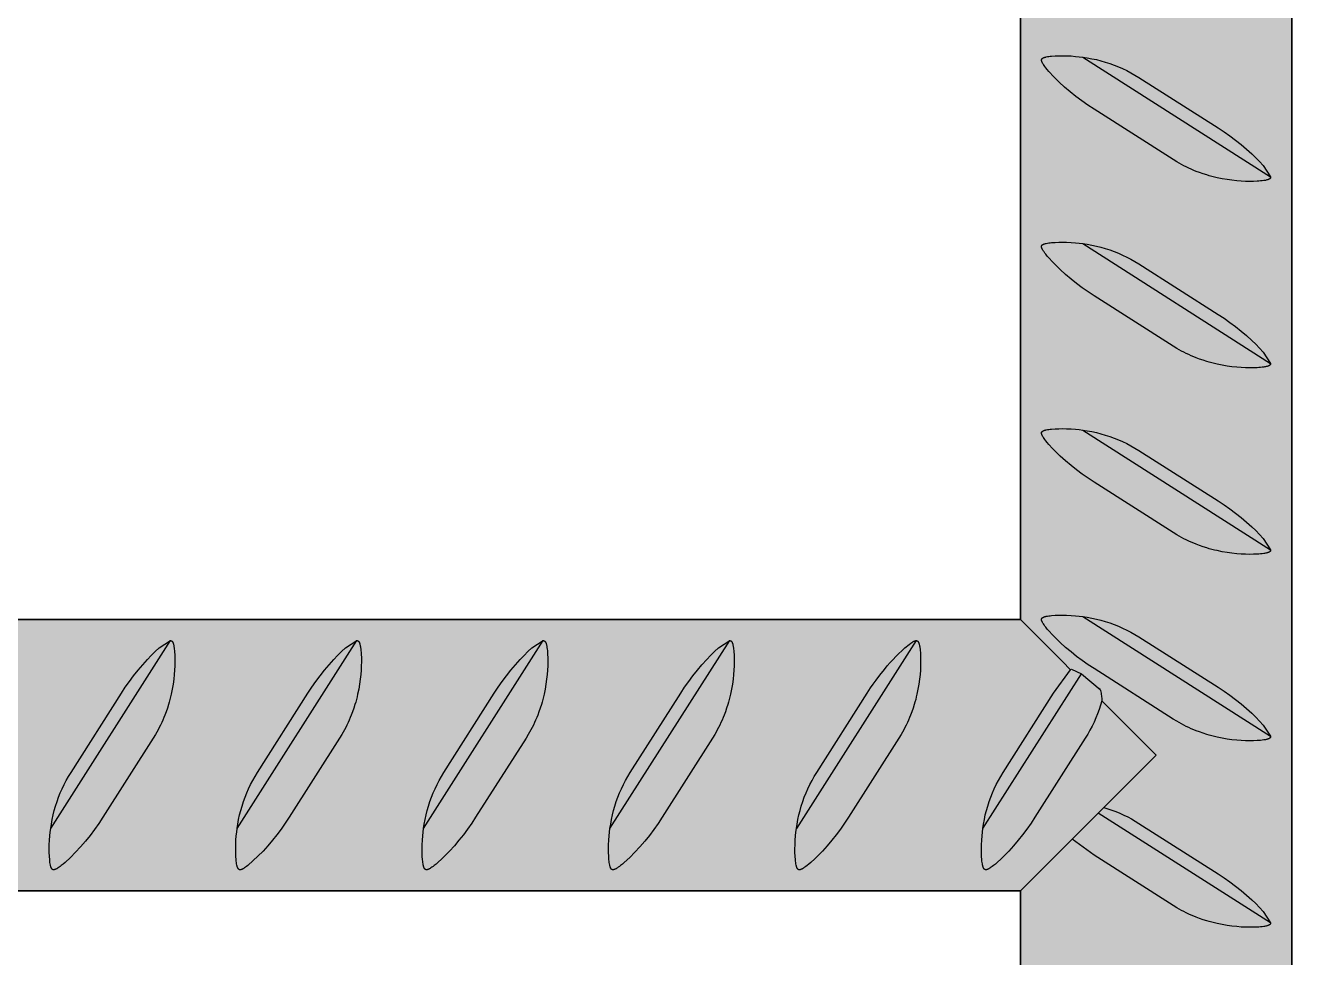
# Model space of a CAD drawing. Header units: millimetres. Extents: x -8 to 1608, y -703 to 404.
# Drawn here: x 1454.6 to 1529.3, y 181 to 236 of the extents above; entities that cross this region are included whole.
import ezdxf

# ---------------------------------------------------------------- set-up
doc = ezdxf.new("R2010")
doc.units = ezdxf.units.MM
doc.layers.add('Blocks', color=7, linetype='Continuous')
doc.layers.add('Blocks$Fill', color=7, linetype='Continuous', true_color=0xffffff)
doc.layers.add('Blocks$Inner', color=7, linetype='Continuous', lineweight=25, true_color=0x007f00)
doc.layers.add('Blocks$Outline', color=7, linetype='Continuous', lineweight=35, true_color=0xff3f3f)

# ---------------------------------------------------------------- blocks, each defined once
blk = doc.blocks.new('Rebar Coffee Table Side')
at = {"layer": 'Blocks$Fill'}
h = blk.add_hatch(color=256, dxfattribs=at)
h.paths.add_polyline_path([(94.85, 185.249), (95.1, 184.98), (108.803, 184.98), (550.85, 184.98), (550.85, 4), (550.851, 1.932), (550.855, 1.864), (550.861, 1.795), (550.869, 1.728), (550.879, 1.66), (550.892, 1.593), (550.907, 1.526), (550.924, 1.46), (550.944, 1.395), (550.966, 1.33), (550.99, 1.266), (551.016, 1.203), (551.044, 1.141), (551.074, 1.08), (551.107, 1.02), (551.141, 0.961), (551.178, 0.903), (551.216, 0.847), (551.257, 0.792), (551.299, 0.738), (551.343, 0.686), (551.389, 0.635), (551.436, 0.586), (551.485, 0.538), (551.536, 0.493), (551.588, 0.449), (551.642, 0.406), (551.697, 0.366), (551.753, 0.328), (551.811, 0.291), (551.87, 0.257), (551.93, 0.224), (551.991, 0.194), (552.053, 0.166), (552.116, 0.139), (552.18, 0.115), (552.245, 0.094), (552.311, 0.074), (552.377, 0.057), (552.443, 0.042), (552.51, 0.029), (552.578, 0.019), (552.646, 0.01), (552.714, 0.005), (552.782, 0.001), (552.85, 0), (564.919, 0.001), (564.987, 0.005), (565.055, 0.01), (565.123, 0.019), (565.19, 0.029), (565.257, 0.042), (565.324, 0.057), (565.39, 0.074), (565.455, 0.094), (565.52, 0.115), (565.584, 0.139), (565.647, 0.166), (565.709, 0.194), (565.77, 0.224), (565.83, 0.257), (565.889, 0.291), (565.947, 0.328), (566.004, 0.366), (566.059, 0.406), (566.112, 0.449), (566.165, 0.493), (566.215, 0.538), (566.264, 0.586), (566.312, 0.635), (566.358, 0.686), (566.402, 0.738), (566.444, 0.792), (566.484, 0.847), (566.523, 0.903), (566.559, 0.961), (566.594, 1.02), (566.626, 1.08), (566.656, 1.141), (566.685, 1.203), (566.711, 1.266), (566.735, 1.33), (566.757, 1.395), (566.776, 1.46), (566.793, 1.526), (566.808, 1.593), (566.821, 1.66), (566.832, 1.728), (566.84, 1.795), (566.846, 1.864), (566.849, 1.932), (566.85, 2), (566.85, 397), (559.345, 397), (550.851, 397), (550.85, 385.98), (429.135, 385.98), (428.886, 386), (546.85, 386), (547.85, 387), (547.85, 403), (546.85, 404), (98.85, 404), (97.85, 403), (97.85, 387), (98.85, 386), (216.815, 386), (216.565, 385.98), (95.1, 385.98), (94.851, 385.722), (94.85, 397), (91.783, 397), (87.794, 397), (86.355, 397), (78.85, 397), (78.85, 3), (78.851, 1.932), (78.855, 1.864), (78.861, 1.795), (78.869, 1.728), (78.879, 1.66), (78.892, 1.593), (78.907, 1.526), (78.924, 1.46), (78.944, 1.395), (78.966, 1.33), (78.99, 1.266), (79.016, 1.203), (79.044, 1.141), (79.074, 1.08), (79.107, 1.02), (79.141, 0.961), (79.178, 0.903), (79.216, 0.847), (79.257, 0.792), (79.299, 0.738), (79.343, 0.686), (79.389, 0.635), (79.436, 0.586), (79.485, 0.538), (79.536, 0.493), (79.588, 0.449), (79.642, 0.406), (79.697, 0.366), (79.753, 0.328), (79.811, 0.291), (79.87, 0.257), (79.93, 0.224), (79.991, 0.194), (80.053, 0.166), (80.116, 0.139), (80.18, 0.115), (80.245, 0.094), (80.311, 0.074), (80.377, 0.057), (80.443, 0.042), (80.51, 0.029), (80.578, 0.019), (80.646, 0.01), (80.714, 0.005), (80.782, 0.001), (80.85, 0), (92.919, 0.001), (92.987, 0.005), (93.055, 0.01), (93.123, 0.019), (93.19, 0.029), (93.257, 0.042), (93.324, 0.057), (93.39, 0.074), (93.455, 0.094), (93.52, 0.115), (93.584, 0.139), (93.647, 0.166), (93.709, 0.194), (93.77, 0.224), (93.83, 0.257), (93.889, 0.291), (93.947, 0.328), (94.004, 0.366), (94.059, 0.406), (94.112, 0.449), (94.165, 0.493), (94.215, 0.538), (94.264, 0.586), (94.312, 0.635), (94.358, 0.686), (94.402, 0.738), (94.444, 0.792), (94.484, 0.847), (94.523, 0.903), (94.559, 0.961), (94.594, 1.02), (94.626, 1.08), (94.656, 1.141), (94.685, 1.203), (94.711, 1.266), (94.735, 1.33), (94.757, 1.395), (94.776, 1.46), (94.793, 1.526), (94.808, 1.593), (94.821, 1.66), (94.832, 1.728), (94.84, 1.795), (94.846, 1.864), (94.849, 1.932), (94.85, 2)], flags=0)
h.paths.add_polyline_path([(322.147, 200.98), (95.1, 200.98), (94.851, 200.722), (94.85, 370.247), (95.1, 369.98), (108.803, 369.98), (550.85, 369.98), (550.85, 200.98), (404.73, 200.98), (323.635, 200.98)], flags=0)
at = {"layer": 'Blocks$Inner'}
for p, q in [((544.693, 199.74), (537.628, 188.648)), ((555.554, 196.865), (555.403, 196.956)), ((565.609, 183.094), (555.441, 189.571))]:
    blk.add_line(p, q, dxfattribs=at)
for points in [[(272.73, 184.98), (338.73, 184.98), (404.73, 184.98), (550.85, 184.98), (550.85, 4)], [(566.85, 4), (566.85, 397)], [(272.73, 369.98), (338.73, 369.98), (404.73, 369.98), (550.85, 369.98), (550.85, 200.98), (404.73, 200.98), (338.73, 200.98), (272.73, 200.98)], [(554.518, 234.159), (554.788, 234.119), (555.057, 234.07), (555.325, 234.012), (555.59, 233.946), (555.853, 233.87), (556.113, 233.786), (556.371, 233.693), (556.625, 233.592), (556.875, 233.482), (557.122, 233.364), (557.365, 233.238), (557.603, 233.103), (557.837, 232.961), (562.507, 229.986), (562.859, 229.756), (563.204, 229.516), (563.541, 229.264), (563.87, 229.003), (564.19, 228.732), (564.503, 228.451), (564.734, 228.228), (564.959, 227.998), (565.175, 227.76), (565.609, 227.094), (565.61, 227.09), (565.609, 227.086), (565.609, 227.082), (565.609, 227.078), (565.609, 227.074), (565.608, 227.07), (565.608, 227.067), (565.607, 227.063), (565.606, 227.059), (565.605, 227.056), (565.604, 227.052), (565.603, 227.048), (565.602, 227.045), (565.601, 227.041), (565.599, 227.038), (565.598, 227.035), (565.597, 227.033), (565.596, 227.031), (565.594, 227.028), (565.592, 227.024), (565.59, 227.021), (565.588, 227.018), (565.586, 227.015), (565.583, 227.012), (565.581, 227.009), (565.578, 227.006), (565.576, 227.003), (565.573, 227), (565.57, 226.997), (565.567, 226.995), (565.565, 226.992), (565.562, 226.99), (565.559, 226.987), (565.555, 226.984), (565.551, 226.981), (565.547, 226.978), (565.543, 226.975), (565.538, 226.972), (565.534, 226.97), (565.53, 226.967), (565.526, 226.965), (565.517, 226.96), (565.508, 226.955), (565.499, 226.951), (565.49, 226.947), (565.477, 226.942), (565.464, 226.937), (565.451, 226.932), (565.438, 226.928), (565.412, 226.92), (565.385, 226.913), (565.342, 226.902), (565.297, 226.893), (565.252, 226.885), (565.207, 226.878), (565.113, 226.865), (565.018, 226.855), (564.915, 226.846), (564.81, 226.84), (564.592, 226.831), (564.365, 226.829), (564.129, 226.834), (563.875, 226.846), (563.61, 226.866), (563.328, 226.896), (563.047, 226.935), (562.748, 226.986), (562.451, 227.047), (562.296, 227.083), (562.142, 227.122), (561.989, 227.164), (561.836, 227.209), (561.623, 227.276), (561.412, 227.35), (561.222, 227.421), (561.072, 227.482), (560.924, 227.545), (560.776, 227.612), (560.63, 227.682), (560.49, 227.752), (560.352, 227.825), (560.215, 227.901), (560.08, 227.98), (559.864, 228.113), (555.193, 231.088), (554.828, 231.325), (554.471, 231.575), (554.122, 231.836), (553.783, 232.109), (553.453, 232.394), (553.133, 232.69), (552.824, 232.997), (552.525, 233.314), (552.432, 233.422), (552.342, 233.533), (552.291, 233.6), (552.242, 233.668), (552.204, 233.722), (552.187, 233.749), (552.169, 233.777), (552.156, 233.8), (552.143, 233.823), (552.131, 233.847), (552.125, 233.859), (552.12, 233.871), (552.116, 233.88), (552.112, 233.889), (552.109, 233.898), (552.105, 233.908), (552.102, 233.917), (552.1, 233.926), (552.097, 233.936), (552.096, 233.941), (552.095, 233.946), (552.094, 233.953), (552.093, 233.96), (552.092, 233.964), (552.092, 233.968), (552.091, 233.972), (552.091, 233.975), (552.091, 233.979), (552.091, 233.983), (552.091, 233.987), (552.091, 233.99), (552.091, 233.994), (552.092, 233.998), (552.092, 234.002), (552.092, 234.005), (552.093, 234.009), (552.094, 234.012), (552.094, 234.015), (552.095, 234.018), (552.096, 234.021), (552.097, 234.025), (552.098, 234.028), (552.099, 234.031), (552.101, 234.034), (552.102, 234.037), (552.103, 234.04), (552.105, 234.043), (552.106, 234.046), (552.108, 234.049), (552.11, 234.052), (552.111, 234.054), (552.113, 234.057), (552.116, 234.06), (552.118, 234.063), (552.12, 234.066), (552.123, 234.069), (552.125, 234.072), (552.128, 234.074), (552.13, 234.077), (552.133, 234.08), (552.136, 234.082), (552.139, 234.084), (552.142, 234.087), (552.145, 234.089), (552.148, 234.091), (552.154, 234.096), (552.157, 234.099), (552.161, 234.101), (552.165, 234.104), (552.169, 234.106), (552.178, 234.111), (552.186, 234.115), (552.194, 234.119), (552.203, 234.123), (552.211, 234.127), (552.22, 234.131), (552.232, 234.135), (552.243, 234.14), (552.255, 234.144), (552.267, 234.148), (552.291, 234.155), (552.315, 234.161), (552.342, 234.168), (552.37, 234.174), (552.448, 234.189), (552.526, 234.201), (552.604, 234.211), (552.682, 234.219), (552.891, 234.235), (553.108, 234.243), (553.335, 234.245), (553.571, 234.24), (553.831, 234.228), (554.091, 234.208), (554.304, 234.186), (554.518, 234.159), (565.609, 227.094)], [(554.518, 223.159), (554.788, 223.119), (555.057, 223.07), (555.325, 223.012), (555.59, 222.946), (555.853, 222.87), (556.113, 222.786), (556.371, 222.693), (556.625, 222.592), (556.875, 222.482), (557.122, 222.364), (557.365, 222.238), (557.603, 222.103), (557.837, 221.961), (562.507, 218.986), (562.859, 218.756), (563.204, 218.516), (563.541, 218.264), (563.87, 218.003), (564.19, 217.732), (564.503, 217.451), (564.734, 217.228), (564.959, 216.998), (565.175, 216.76), (565.609, 216.094), (565.61, 216.09), (565.609, 216.086), (565.609, 216.082), (565.609, 216.078), (565.609, 216.074), (565.608, 216.07), (565.608, 216.067), (565.607, 216.063), (565.606, 216.059), (565.605, 216.056), (565.604, 216.052), (565.603, 216.048), (565.602, 216.045), (565.601, 216.041), (565.599, 216.038), (565.598, 216.035), (565.597, 216.033), (565.596, 216.031), (565.594, 216.028), (565.592, 216.024), (565.59, 216.021), (565.588, 216.018), (565.586, 216.015), (565.583, 216.012), (565.581, 216.009), (565.578, 216.006), (565.576, 216.003), (565.573, 216), (565.57, 215.997), (565.567, 215.995), (565.565, 215.992), (565.562, 215.99), (565.559, 215.987), (565.555, 215.984), (565.551, 215.981), (565.547, 215.978), (565.543, 215.975), (565.538, 215.972), (565.534, 215.97), (565.53, 215.967), (565.526, 215.965), (565.517, 215.96), (565.508, 215.955), (565.499, 215.951), (565.49, 215.947), (565.477, 215.942), (565.464, 215.937), (565.451, 215.932), (565.438, 215.928), (565.412, 215.92), (565.385, 215.913), (565.342, 215.902), (565.297, 215.893), (565.252, 215.885), (565.207, 215.878), (565.113, 215.865), (565.018, 215.855), (564.915, 215.846), (564.81, 215.84), (564.592, 215.831), (564.365, 215.829), (564.129, 215.834), (563.875, 215.846), (563.61, 215.866), (563.328, 215.896), (563.047, 215.935), (562.748, 215.986), (562.451, 216.047), (562.296, 216.083), (562.142, 216.122), (561.989, 216.164), (561.836, 216.209), (561.623, 216.276), (561.412, 216.35), (561.222, 216.421), (561.072, 216.482), (560.924, 216.545), (560.776, 216.612), (560.63, 216.682), (560.49, 216.752), (560.352, 216.825), (560.215, 216.901), (560.08, 216.98), (559.864, 217.113), (555.193, 220.088), (554.841, 220.318), (554.497, 220.558), (554.16, 220.81), (553.831, 221.071), (553.51, 221.342), (553.198, 221.624), (552.966, 221.846), (552.742, 222.076), (552.525, 222.314), (552.432, 222.422), (552.342, 222.533), (552.291, 222.6), (552.242, 222.668), (552.204, 222.722), (552.187, 222.749), (552.169, 222.777), (552.156, 222.8), (552.143, 222.823), (552.131, 222.847), (552.125, 222.859), (552.12, 222.871), (552.116, 222.88), (552.112, 222.889), (552.109, 222.898), (552.105, 222.908), (552.102, 222.917), (552.1, 222.926), (552.097, 222.936), (552.096, 222.941), (552.095, 222.946), (552.094, 222.953), (552.093, 222.96), (552.092, 222.964), (552.092, 222.968), (552.091, 222.972), (552.091, 222.975), (552.091, 222.979), (552.091, 222.983), (552.091, 222.987), (552.091, 222.99), (552.091, 222.994), (552.092, 222.998), (552.092, 223.002), (552.092, 223.005), (552.093, 223.009), (552.094, 223.012), (552.094, 223.015), (552.095, 223.018), (552.096, 223.021), (552.097, 223.025), (552.098, 223.028), (552.099, 223.031), (552.101, 223.034), (552.102, 223.037), (552.103, 223.04), (552.105, 223.043), (552.106, 223.046), (552.108, 223.049), (552.11, 223.052), (552.111, 223.054), (552.113, 223.057), (552.116, 223.06), (552.118, 223.063), (552.12, 223.066), (552.123, 223.069), (552.125, 223.072), (552.128, 223.074), (552.13, 223.077), (552.133, 223.08), (552.136, 223.082), (552.139, 223.084), (552.142, 223.087), (552.145, 223.089), (552.148, 223.091), (552.154, 223.096), (552.157, 223.099), (552.161, 223.101), (552.165, 223.104), (552.169, 223.106), (552.178, 223.111), (552.186, 223.115), (552.194, 223.119), (552.203, 223.123), (552.211, 223.127), (552.22, 223.131), (552.232, 223.135), (552.243, 223.14), (552.255, 223.144), (552.267, 223.148), (552.291, 223.155), (552.315, 223.161), (552.342, 223.168), (552.37, 223.174), (552.448, 223.189), (552.526, 223.201), (552.604, 223.211), (552.682, 223.219), (552.891, 223.235), (553.108, 223.243), (553.335, 223.245), (553.571, 223.24), (553.831, 223.228), (554.091, 223.208), (554.304, 223.186), (554.518, 223.159), (565.609, 216.094)], [(554.518, 212.159), (554.788, 212.119), (555.057, 212.07), (555.325, 212.012), (555.59, 211.946), (555.853, 211.87), (556.113, 211.786), (556.371, 211.693), (556.625, 211.592), (556.875, 211.482), (557.122, 211.364), (557.365, 211.238), (557.603, 211.103), (557.837, 210.961), (562.507, 207.986), (562.859, 207.756), (563.204, 207.516), (563.541, 207.264), (563.87, 207.003), (564.19, 206.732), (564.503, 206.451), (564.734, 206.228), (564.959, 205.998), (565.175, 205.76), (565.609, 205.094), (565.61, 205.09), (565.609, 205.086), (565.609, 205.082), (565.609, 205.078), (565.609, 205.074), (565.608, 205.07), (565.608, 205.067), (565.607, 205.063), (565.606, 205.059), (565.605, 205.056), (565.604, 205.052), (565.603, 205.048), (565.602, 205.045), (565.601, 205.041), (565.599, 205.038), (565.598, 205.035), (565.597, 205.033), (565.596, 205.031), (565.594, 205.028), (565.592, 205.024), (565.59, 205.021), (565.588, 205.018), (565.586, 205.015), (565.583, 205.012), (565.581, 205.009), (565.578, 205.006), (565.576, 205.003), (565.573, 205), (565.57, 204.997), (565.567, 204.995), (565.565, 204.992), (565.562, 204.99), (565.559, 204.987), (565.555, 204.984), (565.551, 204.981), (565.547, 204.978), (565.543, 204.975), (565.538, 204.972), (565.534, 204.97), (565.53, 204.967), (565.526, 204.965), (565.517, 204.96), (565.508, 204.955), (565.499, 204.951), (565.49, 204.947), (565.477, 204.942), (565.464, 204.937), (565.451, 204.932), (565.438, 204.928), (565.412, 204.92), (565.385, 204.913), (565.342, 204.902), (565.297, 204.893), (565.252, 204.885), (565.207, 204.878), (565.113, 204.865), (565.018, 204.855), (564.915, 204.846), (564.81, 204.84), (564.592, 204.831), (564.365, 204.829), (564.129, 204.834), (563.875, 204.846), (563.61, 204.866), (563.328, 204.896), (563.047, 204.935), (562.748, 204.986), (562.451, 205.047), (562.296, 205.083), (562.142, 205.122), (561.989, 205.164), (561.836, 205.209), (561.623, 205.276), (561.412, 205.35), (561.222, 205.421), (561.072, 205.482), (560.924, 205.545), (560.776, 205.612), (560.63, 205.682), (560.49, 205.752), (560.352, 205.825), (560.215, 205.901), (560.08, 205.98), (559.864, 206.113), (555.193, 209.088), (554.841, 209.318), (554.497, 209.558), (554.16, 209.81), (553.831, 210.071), (553.51, 210.342), (553.198, 210.624), (552.966, 210.846), (552.742, 211.076), (552.525, 211.314), (552.432, 211.422), (552.342, 211.533), (552.291, 211.6), (552.242, 211.668), (552.204, 211.722), (552.187, 211.749), (552.169, 211.777), (552.156, 211.8), (552.143, 211.823), (552.131, 211.847), (552.125, 211.859), (552.12, 211.871), (552.116, 211.88), (552.112, 211.889), (552.109, 211.898), (552.105, 211.908), (552.102, 211.917), (552.1, 211.926), (552.097, 211.936), (552.096, 211.941), (552.095, 211.946), (552.094, 211.953), (552.093, 211.96), (552.092, 211.964), (552.092, 211.968), (552.091, 211.972), (552.091, 211.975), (552.091, 211.979), (552.091, 211.983), (552.091, 211.987), (552.091, 211.99), (552.091, 211.994), (552.092, 211.998), (552.092, 212.002), (552.092, 212.005), (552.093, 212.009), (552.094, 212.012), (552.094, 212.015), (552.095, 212.018), (552.096, 212.021), (552.097, 212.025), (552.098, 212.028), (552.099, 212.031), (552.101, 212.034), (552.102, 212.037), (552.103, 212.04), (552.105, 212.043), (552.106, 212.046), (552.108, 212.049), (552.11, 212.052), (552.111, 212.054), (552.113, 212.057), (552.116, 212.06), (552.118, 212.063), (552.12, 212.066), (552.123, 212.069), (552.125, 212.072), (552.128, 212.074), (552.13, 212.077), (552.133, 212.08), (552.136, 212.082), (552.139, 212.084), (552.142, 212.087), (552.145, 212.089), (552.148, 212.091), (552.154, 212.096), (552.157, 212.099), (552.161, 212.101), (552.165, 212.104), (552.169, 212.106), (552.178, 212.111), (552.186, 212.115), (552.194, 212.119), (552.203, 212.123), (552.211, 212.127), (552.22, 212.131), (552.232, 212.135), (552.243, 212.14), (552.255, 212.144), (552.267, 212.148), (552.291, 212.155), (552.315, 212.161), (552.342, 212.168), (552.37, 212.174), (552.448, 212.189), (552.526, 212.201), (552.604, 212.211), (552.682, 212.219), (552.891, 212.235), (553.108, 212.243), (553.335, 212.245), (553.571, 212.24), (553.831, 212.228), (554.091, 212.208), (554.304, 212.186), (554.518, 212.159), (565.609, 205.094)], [(554.518, 201.159), (554.788, 201.119), (555.057, 201.07), (555.325, 201.012), (555.59, 200.946), (555.853, 200.87), (556.113, 200.786), (556.371, 200.693), (556.625, 200.592), (556.875, 200.482), (557.122, 200.364), (557.365, 200.238), (557.603, 200.103), (557.837, 199.961), (562.507, 196.986), (562.859, 196.756), (563.204, 196.516), (563.541, 196.264), (563.87, 196.003), (564.19, 195.732), (564.503, 195.451), (564.734, 195.228), (564.959, 194.998), (565.175, 194.76), (565.609, 194.094), (565.61, 194.09), (565.609, 194.086), (565.609, 194.082), (565.609, 194.078), (565.609, 194.074), (565.608, 194.07), (565.608, 194.067), (565.607, 194.063), (565.606, 194.059), (565.605, 194.056), (565.604, 194.052), (565.603, 194.048), (565.602, 194.045), (565.601, 194.041), (565.599, 194.038), (565.598, 194.035), (565.597, 194.033), (565.596, 194.031), (565.594, 194.028), (565.592, 194.024), (565.59, 194.021), (565.588, 194.018), (565.586, 194.015), (565.583, 194.012), (565.581, 194.009), (565.578, 194.006), (565.576, 194.003), (565.573, 194), (565.57, 193.997), (565.567, 193.995), (565.565, 193.992), (565.562, 193.99), (565.559, 193.987), (565.555, 193.984), (565.551, 193.981), (565.547, 193.978), (565.543, 193.975), (565.538, 193.972), (565.534, 193.97), (565.53, 193.967), (565.526, 193.965), (565.517, 193.96), (565.508, 193.955), (565.499, 193.951), (565.49, 193.947), (565.477, 193.942), (565.464, 193.937), (565.451, 193.932), (565.438, 193.928), (565.412, 193.92), (565.385, 193.913), (565.342, 193.902), (565.297, 193.893), (565.252, 193.885), (565.207, 193.878), (565.113, 193.865), (565.018, 193.855), (564.915, 193.846), (564.81, 193.84), (564.592, 193.831), (564.365, 193.829), (564.129, 193.834), (563.875, 193.846), (563.61, 193.866), (563.328, 193.896), (563.047, 193.935), (562.748, 193.986), (562.451, 194.047), (562.296, 194.083), (562.142, 194.122), (561.989, 194.164), (561.836, 194.209), (561.623, 194.276), (561.412, 194.35), (561.222, 194.421), (561.072, 194.482), (560.924, 194.545), (560.776, 194.612), (560.63, 194.682), (560.49, 194.752), (560.352, 194.825), (560.215, 194.901), (560.08, 194.98), (559.864, 195.113), (555.193, 198.088), (554.841, 198.318), (554.497, 198.558), (554.16, 198.81), (553.831, 199.071), (553.51, 199.342), (553.198, 199.624), (552.966, 199.846), (552.742, 200.076), (552.525, 200.314), (552.432, 200.422), (552.342, 200.533), (552.291, 200.6), (552.242, 200.668), (552.204, 200.722), (552.187, 200.749), (552.169, 200.777), (552.156, 200.8), (552.143, 200.823), (552.131, 200.847), (552.125, 200.859), (552.12, 200.871), (552.116, 200.88), (552.112, 200.889), (552.109, 200.898), (552.105, 200.908), (552.102, 200.917), (552.1, 200.926), (552.097, 200.936), (552.096, 200.941), (552.095, 200.946), (552.094, 200.953), (552.093, 200.96), (552.092, 200.964), (552.092, 200.968), (552.091, 200.972), (552.091, 200.975), (552.091, 200.979), (552.091, 200.983), (552.091, 200.987), (552.091, 200.99), (552.091, 200.994), (552.092, 200.998), (552.092, 201.002), (552.092, 201.005), (552.093, 201.009), (552.094, 201.012), (552.094, 201.015), (552.095, 201.018), (552.096, 201.021), (552.097, 201.025), (552.098, 201.028), (552.099, 201.031), (552.101, 201.034), (552.102, 201.037), (552.103, 201.04), (552.105, 201.043), (552.106, 201.046), (552.108, 201.049), (552.11, 201.052), (552.111, 201.054), (552.113, 201.057), (552.116, 201.06), (552.118, 201.063), (552.12, 201.066), (552.123, 201.069), (552.125, 201.072), (552.128, 201.074), (552.13, 201.077), (552.133, 201.08), (552.136, 201.082), (552.139, 201.084), (552.142, 201.087), (552.145, 201.089), (552.148, 201.091), (552.154, 201.096), (552.157, 201.099), (552.161, 201.101), (552.165, 201.104), (552.169, 201.106), (552.178, 201.111), (552.186, 201.115), (552.194, 201.119), (552.203, 201.123), (552.211, 201.127), (552.22, 201.131), (552.232, 201.135), (552.243, 201.14), (552.255, 201.144), (552.267, 201.148), (552.291, 201.155), (552.315, 201.161), (552.342, 201.168), (552.37, 201.174), (552.448, 201.189), (552.526, 201.201), (552.604, 201.211), (552.682, 201.219), (552.891, 201.235), (553.108, 201.243), (553.335, 201.245), (553.571, 201.24), (553.831, 201.228), (554.091, 201.208), (554.304, 201.186), (554.518, 201.159), (565.609, 194.094)], [(553.804, 198.026), (553.319, 198.512), (552.591, 199.239), (550.85, 200.98)], [(493.628, 188.648), (493.668, 188.918), (493.717, 189.187), (493.774, 189.455), (493.841, 189.72), (493.916, 189.983), (494.001, 190.243), (494.093, 190.501), (494.195, 190.755), (494.305, 191.005), (494.423, 191.252), (494.549, 191.495), (494.683, 191.733), (494.826, 191.967), (497.801, 196.637), (498.031, 196.989), (498.271, 197.334), (498.522, 197.671), (498.784, 198), (499.055, 198.32), (499.336, 198.633), (499.559, 198.864), (499.789, 199.089), (500.026, 199.305), (500.693, 199.74), (500.697, 199.74), (500.701, 199.74), (500.705, 199.739), (500.709, 199.739), (500.712, 199.739), (500.716, 199.738), (500.72, 199.738), (500.724, 199.737), (500.728, 199.736), (500.731, 199.735), (500.735, 199.734), (500.738, 199.733), (500.742, 199.732), (500.745, 199.731), (500.749, 199.729), (500.752, 199.728), (500.754, 199.727), (500.756, 199.726), (500.759, 199.724), (500.762, 199.722), (500.766, 199.72), (500.769, 199.718), (500.772, 199.716), (500.775, 199.713), (500.778, 199.711), (500.781, 199.708), (500.784, 199.706), (500.787, 199.703), (500.789, 199.7), (500.792, 199.697), (500.795, 199.695), (500.797, 199.692), (500.8, 199.689), (500.803, 199.685), (500.806, 199.681), (500.809, 199.677), (500.812, 199.673), (500.814, 199.668), (500.817, 199.664), (500.82, 199.66), (500.822, 199.656), (500.827, 199.647), (500.831, 199.638), (500.836, 199.629), (500.84, 199.62), (500.845, 199.607), (500.85, 199.594), (500.854, 199.581), (500.859, 199.568), (500.867, 199.542), (500.874, 199.515), (500.884, 199.472), (500.894, 199.427), (500.902, 199.382), (500.909, 199.337), (500.921, 199.243), (500.932, 199.148), (500.94, 199.045), (500.947, 198.94), (500.956, 198.722), (500.958, 198.495), (500.953, 198.259), (500.941, 198.005), (500.92, 197.74), (500.89, 197.458), (500.852, 197.177), (500.8, 196.878), (500.739, 196.581), (500.703, 196.426), (500.664, 196.272), (500.623, 196.119), (500.578, 195.966), (500.51, 195.753), (500.437, 195.542), (500.365, 195.352), (500.305, 195.202), (500.241, 195.054), (500.175, 194.906), (500.105, 194.76), (500.034, 194.62), (499.961, 194.482), (499.885, 194.345), (499.807, 194.21), (499.674, 193.994), (496.699, 189.323), (496.462, 188.958), (496.212, 188.601), (495.951, 188.252), (495.677, 187.913), (495.393, 187.583), (495.097, 187.264), (494.79, 186.954), (494.473, 186.655), (494.365, 186.562), (494.254, 186.472), (494.187, 186.421), (494.119, 186.372), (494.065, 186.334), (494.037, 186.317), (494.009, 186.299), (493.987, 186.286), (493.963, 186.273), (493.94, 186.261), (493.928, 186.255), (493.916, 186.25), (493.907, 186.246), (493.898, 186.242), (493.888, 186.239), (493.879, 186.235), (493.87, 186.232), (493.86, 186.23), (493.851, 186.227), (493.846, 186.226), (493.841, 186.225), (493.834, 186.224), (493.826, 186.223), (493.823, 186.222), (493.819, 186.222), (493.815, 186.221), (493.811, 186.221), (493.808, 186.221), (493.804, 186.221), (493.8, 186.221), (493.796, 186.221), (493.793, 186.221), (493.789, 186.222), (493.785, 186.222), (493.781, 186.223), (493.778, 186.223), (493.775, 186.224), (493.772, 186.224), (493.768, 186.225), (493.765, 186.226), (493.762, 186.227), (493.759, 186.228), (493.756, 186.229), (493.753, 186.231), (493.75, 186.232), (493.747, 186.233), (493.744, 186.235), (493.741, 186.236), (493.738, 186.238), (493.735, 186.24), (493.732, 186.241), (493.729, 186.243), (493.726, 186.246), (493.723, 186.248), (493.721, 186.25), (493.718, 186.253), (493.715, 186.255), (493.712, 186.258), (493.71, 186.261), (493.707, 186.263), (493.705, 186.266), (493.702, 186.269), (493.7, 186.272), (493.698, 186.275), (493.695, 186.278), (493.691, 186.284), (493.688, 186.288), (493.686, 186.291), (493.683, 186.295), (493.681, 186.299), (493.676, 186.308), (493.672, 186.316), (493.667, 186.324), (493.663, 186.333), (493.66, 186.341), (493.656, 186.35), (493.651, 186.362), (493.647, 186.373), (493.643, 186.385), (493.639, 186.397), (493.632, 186.421), (493.625, 186.445), (493.619, 186.472), (493.613, 186.5), (493.598, 186.578), (493.586, 186.656), (493.576, 186.734), (493.568, 186.812), (493.552, 187.021), (493.544, 187.238), (493.542, 187.465), (493.546, 187.701), (493.559, 187.961), (493.579, 188.221), (493.601, 188.434), (493.628, 188.648), (500.693, 199.74)], [(504.628, 188.648), (504.668, 188.918), (504.717, 189.187), (504.774, 189.455), (504.841, 189.72), (504.916, 189.983), (505.001, 190.243), (505.093, 190.501), (505.195, 190.755), (505.305, 191.005), (505.423, 191.252), (505.549, 191.495), (505.683, 191.733), (505.826, 191.967), (508.801, 196.637), (509.031, 196.989), (509.271, 197.334), (509.522, 197.671), (509.784, 198), (510.055, 198.32), (510.336, 198.633), (510.559, 198.864), (510.789, 199.089), (511.026, 199.305), (511.693, 199.74), (511.697, 199.74), (511.701, 199.74), (511.705, 199.739), (511.709, 199.739), (511.712, 199.739), (511.716, 199.738), (511.72, 199.738), (511.724, 199.737), (511.728, 199.736), (511.731, 199.735), (511.735, 199.734), (511.738, 199.733), (511.742, 199.732), (511.745, 199.731), (511.749, 199.729), (511.752, 199.728), (511.754, 199.727), (511.756, 199.726), (511.759, 199.724), (511.762, 199.722), (511.766, 199.72), (511.769, 199.718), (511.772, 199.716), (511.775, 199.713), (511.778, 199.711), (511.781, 199.708), (511.784, 199.706), (511.787, 199.703), (511.789, 199.7), (511.792, 199.697), (511.795, 199.695), (511.797, 199.692), (511.8, 199.689), (511.803, 199.685), (511.806, 199.681), (511.809, 199.677), (511.812, 199.673), (511.814, 199.668), (511.817, 199.664), (511.82, 199.66), (511.822, 199.656), (511.827, 199.647), (511.831, 199.638), (511.836, 199.629), (511.84, 199.62), (511.845, 199.607), (511.85, 199.594), (511.854, 199.581), (511.859, 199.568), (511.867, 199.542), (511.874, 199.515), (511.884, 199.472), (511.894, 199.427), (511.902, 199.382), (511.909, 199.337), (511.921, 199.243), (511.932, 199.148), (511.94, 199.045), (511.947, 198.94), (511.956, 198.722), (511.958, 198.495), (511.953, 198.259), (511.941, 198.005), (511.92, 197.74), (511.89, 197.458), (511.852, 197.177), (511.8, 196.878), (511.739, 196.581), (511.703, 196.426), (511.664, 196.272), (511.623, 196.119), (511.578, 195.966), (511.51, 195.753), (511.437, 195.542), (511.365, 195.352), (511.305, 195.202), (511.241, 195.054), (511.175, 194.906), (511.105, 194.76), (511.034, 194.62), (510.961, 194.482), (510.885, 194.345), (510.807, 194.21), (510.674, 193.994), (507.699, 189.323), (507.469, 188.971), (507.228, 188.627), (506.977, 188.29), (506.716, 187.961), (506.444, 187.64), (506.163, 187.328), (505.254, 186.472), (505.187, 186.421), (505.119, 186.372), (505.065, 186.334), (505.037, 186.317), (505.009, 186.299), (504.987, 186.286), (504.963, 186.273), (504.94, 186.261), (504.928, 186.255), (504.916, 186.25), (504.907, 186.246), (504.898, 186.242), (504.888, 186.239), (504.879, 186.235), (504.87, 186.232), (504.86, 186.23), (504.851, 186.227), (504.846, 186.226), (504.841, 186.225), (504.834, 186.224), (504.826, 186.223), (504.823, 186.222), (504.819, 186.222), (504.815, 186.221), (504.811, 186.221), (504.808, 186.221), (504.804, 186.221), (504.8, 186.221), (504.796, 186.221), (504.793, 186.221), (504.789, 186.222), (504.785, 186.222), (504.781, 186.223), (504.778, 186.223), (504.775, 186.224), (504.772, 186.224), (504.768, 186.225), (504.765, 186.226), (504.762, 186.227), (504.759, 186.228), (504.756, 186.229), (504.753, 186.231), (504.75, 186.232), (504.747, 186.233), (504.744, 186.235), (504.741, 186.236), (504.738, 186.238), (504.735, 186.24), (504.732, 186.241), (504.729, 186.243), (504.726, 186.246), (504.723, 186.248), (504.721, 186.25), (504.718, 186.253), (504.715, 186.255), (504.712, 186.258), (504.71, 186.261), (504.707, 186.263), (504.705, 186.266), (504.702, 186.269), (504.7, 186.272), (504.698, 186.275), (504.695, 186.278), (504.691, 186.284), (504.688, 186.288), (504.686, 186.291), (504.683, 186.295), (504.681, 186.299), (504.676, 186.308), (504.672, 186.316), (504.667, 186.324), (504.663, 186.333), (504.66, 186.341), (504.656, 186.35), (504.651, 186.362), (504.647, 186.373), (504.643, 186.385), (504.639, 186.397), (504.632, 186.421), (504.625, 186.445), (504.619, 186.472), (504.613, 186.5), (504.598, 186.578), (504.586, 186.656), (504.576, 186.734), (504.568, 186.812), (504.552, 187.021), (504.544, 187.238), (504.542, 187.465), (504.546, 187.701), (504.559, 187.961), (504.579, 188.221), (504.601, 188.434), (504.628, 188.648), (511.693, 199.74)], [(515.628, 188.648), (515.668, 188.918), (515.717, 189.187), (515.774, 189.455), (515.841, 189.72), (515.916, 189.983), (516.001, 190.243), (516.093, 190.501), (516.195, 190.755), (516.305, 191.005), (516.423, 191.252), (516.549, 191.495), (516.683, 191.733), (516.826, 191.967), (519.801, 196.637), (520.031, 196.989), (520.271, 197.334), (520.522, 197.671), (520.784, 198), (521.055, 198.32), (521.336, 198.633), (521.559, 198.864), (521.789, 199.089), (522.026, 199.305), (522.693, 199.74), (522.697, 199.74), (522.701, 199.74), (522.705, 199.739), (522.709, 199.739), (522.712, 199.739), (522.716, 199.738), (522.72, 199.738), (522.724, 199.737), (522.728, 199.736), (522.731, 199.735), (522.735, 199.734), (522.738, 199.733), (522.742, 199.732), (522.745, 199.731), (522.749, 199.729), (522.752, 199.728), (522.754, 199.727), (522.756, 199.726), (522.759, 199.724), (522.762, 199.722), (522.766, 199.72), (522.769, 199.718), (522.772, 199.716), (522.775, 199.713), (522.778, 199.711), (522.781, 199.708), (522.784, 199.706), (522.787, 199.703), (522.789, 199.7), (522.792, 199.697), (522.795, 199.695), (522.797, 199.692), (522.8, 199.689), (522.803, 199.685), (522.806, 199.681), (522.809, 199.677), (522.812, 199.673), (522.814, 199.668), (522.817, 199.664), (522.82, 199.66), (522.822, 199.656), (522.827, 199.647), (522.831, 199.638), (522.836, 199.629), (522.84, 199.62), (522.845, 199.607), (522.85, 199.594), (522.854, 199.581), (522.859, 199.568), (522.867, 199.542), (522.874, 199.515), (522.884, 199.472), (522.894, 199.427), (522.902, 199.382), (522.909, 199.337), (522.921, 199.243), (522.932, 199.148), (522.94, 199.045), (522.947, 198.94), (522.956, 198.722), (522.958, 198.495), (522.953, 198.259), (522.941, 198.005), (522.92, 197.74), (522.89, 197.458), (522.852, 197.177), (522.8, 196.878), (522.739, 196.581), (522.703, 196.426), (522.664, 196.272), (522.623, 196.119), (522.578, 195.966), (522.51, 195.753), (522.437, 195.542), (522.365, 195.352), (522.305, 195.202), (522.241, 195.054), (522.175, 194.906), (522.105, 194.76), (522.034, 194.62), (521.961, 194.482), (521.885, 194.345), (521.807, 194.21), (521.674, 193.994), (518.699, 189.323), (518.469, 188.971), (518.228, 188.627), (517.977, 188.29), (517.716, 187.961), (517.444, 187.64), (517.163, 187.328), (516.941, 187.096), (516.71, 186.872), (516.473, 186.655), (516.365, 186.562), (516.254, 186.472), (516.187, 186.421), (516.119, 186.372), (516.065, 186.334), (516.037, 186.317), (516.009, 186.299), (515.987, 186.286), (515.963, 186.273), (515.94, 186.261), (515.928, 186.255), (515.916, 186.25), (515.907, 186.246), (515.898, 186.242), (515.888, 186.239), (515.879, 186.235), (515.87, 186.232), (515.86, 186.23), (515.851, 186.227), (515.846, 186.226), (515.841, 186.225), (515.834, 186.224), (515.826, 186.223), (515.823, 186.222), (515.819, 186.222), (515.815, 186.221), (515.811, 186.221), (515.808, 186.221), (515.804, 186.221), (515.8, 186.221), (515.796, 186.221), (515.793, 186.221), (515.789, 186.222), (515.785, 186.222), (515.781, 186.223), (515.778, 186.223), (515.775, 186.224), (515.772, 186.224), (515.768, 186.225), (515.765, 186.226), (515.762, 186.227), (515.759, 186.228), (515.756, 186.229), (515.753, 186.231), (515.75, 186.232), (515.747, 186.233), (515.744, 186.235), (515.741, 186.236), (515.738, 186.238), (515.735, 186.24), (515.732, 186.241), (515.729, 186.243), (515.726, 186.246), (515.723, 186.248), (515.721, 186.25), (515.718, 186.253), (515.715, 186.255), (515.712, 186.258), (515.71, 186.261), (515.707, 186.263), (515.705, 186.266), (515.702, 186.269), (515.7, 186.272), (515.698, 186.275), (515.695, 186.278), (515.691, 186.284), (515.688, 186.288), (515.686, 186.291), (515.683, 186.295), (515.681, 186.299), (515.676, 186.308), (515.672, 186.316), (515.667, 186.324), (515.663, 186.333), (515.66, 186.341), (515.656, 186.35), (515.651, 186.362), (515.647, 186.373), (515.643, 186.385), (515.639, 186.397), (515.632, 186.421), (515.625, 186.445), (515.619, 186.472), (515.613, 186.5), (515.598, 186.578), (515.586, 186.656), (515.576, 186.734), (515.568, 186.812), (515.552, 187.021), (515.544, 187.238), (515.542, 187.465), (515.546, 187.701), (515.559, 187.961), (515.579, 188.221), (515.601, 188.434), (515.628, 188.648), (522.693, 199.74)], [(526.628, 188.648), (526.668, 188.918), (526.717, 189.187), (526.774, 189.455), (526.841, 189.72), (526.916, 189.983), (527.001, 190.243), (527.093, 190.501), (527.195, 190.755), (527.305, 191.005), (527.423, 191.252), (527.549, 191.495), (527.683, 191.733), (527.826, 191.967), (530.801, 196.637), (531.031, 196.989), (531.271, 197.334), (531.522, 197.671), (531.784, 198), (532.055, 198.32), (532.336, 198.633), (532.559, 198.864), (532.789, 199.089), (533.026, 199.305), (533.693, 199.74), (533.697, 199.74), (533.701, 199.74), (533.705, 199.739), (533.709, 199.739), (533.712, 199.739), (533.716, 199.738), (533.72, 199.738), (533.724, 199.737), (533.728, 199.736), (533.731, 199.735), (533.735, 199.734), (533.738, 199.733), (533.742, 199.732), (533.745, 199.731), (533.749, 199.729), (533.752, 199.728), (533.754, 199.727), (533.756, 199.726), (533.759, 199.724), (533.762, 199.722), (533.766, 199.72), (533.769, 199.718), (533.772, 199.716), (533.775, 199.713), (533.778, 199.711), (533.781, 199.708), (533.784, 199.706), (533.787, 199.703), (533.789, 199.7), (533.792, 199.697), (533.795, 199.695), (533.797, 199.692), (533.8, 199.689), (533.803, 199.685), (533.806, 199.681), (533.809, 199.677), (533.812, 199.673), (533.814, 199.668), (533.817, 199.664), (533.82, 199.66), (533.822, 199.656), (533.827, 199.647), (533.831, 199.638), (533.836, 199.629), (533.84, 199.62), (533.845, 199.607), (533.85, 199.594), (533.854, 199.581), (533.859, 199.568), (533.867, 199.542), (533.874, 199.515), (533.884, 199.472), (533.894, 199.427), (533.902, 199.382), (533.909, 199.337), (533.921, 199.243), (533.932, 199.148), (533.94, 199.045), (533.947, 198.94), (533.956, 198.722), (533.958, 198.495), (533.953, 198.259), (533.941, 198.005), (533.92, 197.74), (533.89, 197.458), (533.852, 197.177), (533.8, 196.878), (533.739, 196.581), (533.703, 196.426), (533.664, 196.272), (533.623, 196.119), (533.578, 195.966), (533.51, 195.753), (533.437, 195.542), (533.365, 195.352), (533.305, 195.202), (533.241, 195.054), (533.175, 194.906), (533.105, 194.76), (533.034, 194.62), (532.961, 194.482), (532.885, 194.345), (532.807, 194.21), (532.674, 193.994), (529.699, 189.323), (529.462, 188.958), (529.212, 188.601), (528.951, 188.252), (528.677, 187.913), (528.393, 187.583), (528.097, 187.264), (527.79, 186.954), (527.473, 186.655), (527.365, 186.562), (527.254, 186.472), (527.187, 186.421), (527.119, 186.372), (527.065, 186.334), (527.037, 186.317), (527.009, 186.299), (526.987, 186.286), (526.963, 186.273), (526.94, 186.261), (526.928, 186.255), (526.916, 186.25), (526.907, 186.246), (526.898, 186.242), (526.888, 186.239), (526.879, 186.235), (526.87, 186.232), (526.86, 186.23), (526.851, 186.227), (526.846, 186.226), (526.841, 186.225), (526.834, 186.224), (526.826, 186.223), (526.823, 186.222), (526.819, 186.222), (526.815, 186.221), (526.811, 186.221), (526.808, 186.221), (526.804, 186.221), (526.8, 186.221), (526.796, 186.221), (526.793, 186.221), (526.789, 186.222), (526.785, 186.222), (526.781, 186.223), (526.778, 186.223), (526.775, 186.224), (526.772, 186.224), (526.768, 186.225), (526.765, 186.226), (526.762, 186.227), (526.759, 186.228), (526.756, 186.229), (526.753, 186.231), (526.75, 186.232), (526.747, 186.233), (526.744, 186.235), (526.741, 186.236), (526.738, 186.238), (526.735, 186.24), (526.732, 186.241), (526.729, 186.243), (526.726, 186.246), (526.723, 186.248), (526.721, 186.25), (526.718, 186.253), (526.715, 186.255), (526.712, 186.258), (526.71, 186.261), (526.707, 186.263), (526.705, 186.266), (526.702, 186.269), (526.7, 186.272), (526.698, 186.275), (526.695, 186.278), (526.691, 186.284), (526.688, 186.288), (526.686, 186.291), (526.683, 186.295), (526.681, 186.299), (526.676, 186.308), (526.672, 186.316), (526.667, 186.324), (526.663, 186.333), (526.66, 186.341), (526.656, 186.35), (526.651, 186.362), (526.647, 186.373), (526.643, 186.385), (526.639, 186.397), (526.632, 186.421), (526.625, 186.445), (526.619, 186.472), (526.613, 186.5), (526.598, 186.578), (526.586, 186.656), (526.576, 186.734), (526.568, 186.812), (526.552, 187.021), (526.544, 187.238), (526.542, 187.465), (526.546, 187.701), (526.559, 187.961), (526.579, 188.221), (526.601, 188.434), (526.628, 188.648), (533.693, 199.74)], [(548.628, 188.648), (548.668, 188.918), (548.717, 189.187), (548.774, 189.455), (548.841, 189.72), (548.916, 189.983), (549.001, 190.243), (549.093, 190.501), (549.195, 190.755), (549.305, 191.005), (549.423, 191.252), (549.549, 191.495), (549.683, 191.733), (549.826, 191.967), (552.801, 196.637), (553.804, 198.026), (553.829, 198.039), (553.853, 198.052), (554.44, 197.772), (555.554, 196.865), (555.573, 196.791), (555.59, 196.717), (555.605, 196.642), (555.617, 196.567), (555.627, 196.492), (555.634, 196.416), (555.639, 196.34), (555.642, 196.265), (555.642, 196.188)], [(550.85, 184.98), (553.352, 187.482), (558.85, 192.98), (555.642, 196.188), (555.568, 195.931), (555.485, 195.677), (555.394, 195.425), (555.295, 195.177), (555.187, 194.932), (555.07, 194.691), (554.946, 194.454), (554.814, 194.222), (554.674, 193.994), (551.699, 189.323), (551.469, 188.971), (551.228, 188.627), (550.977, 188.29), (550.716, 187.961), (550.444, 187.64), (550.163, 187.328), (549.941, 187.096), (549.71, 186.872), (549.473, 186.655), (549.365, 186.562), (549.254, 186.472), (549.187, 186.421), (549.119, 186.372), (549.065, 186.334), (549.037, 186.317), (549.009, 186.299), (548.987, 186.286), (548.963, 186.273), (548.94, 186.261), (548.928, 186.255), (548.916, 186.25), (548.907, 186.246), (548.898, 186.242), (548.888, 186.239), (548.879, 186.235), (548.87, 186.232), (548.86, 186.23), (548.851, 186.227), (548.846, 186.226), (548.841, 186.225), (548.834, 186.224), (548.826, 186.223), (548.823, 186.222), (548.819, 186.222), (548.815, 186.221), (548.811, 186.221), (548.808, 186.221), (548.804, 186.221), (548.8, 186.221), (548.796, 186.221), (548.793, 186.221), (548.789, 186.222), (548.785, 186.222), (548.781, 186.223), (548.778, 186.223), (548.775, 186.224), (548.772, 186.224), (548.768, 186.225), (548.765, 186.226), (548.762, 186.227), (548.759, 186.228), (548.756, 186.229), (548.753, 186.231), (548.75, 186.232), (548.747, 186.233), (548.744, 186.235), (548.741, 186.236), (548.738, 186.238), (548.735, 186.24), (548.732, 186.241), (548.729, 186.243), (548.726, 186.246), (548.723, 186.248), (548.721, 186.25), (548.718, 186.253), (548.715, 186.255), (548.712, 186.258), (548.71, 186.261), (548.707, 186.263), (548.705, 186.266), (548.702, 186.269), (548.7, 186.272), (548.698, 186.275), (548.695, 186.278), (548.691, 186.284), (548.688, 186.288), (548.686, 186.291), (548.683, 186.295), (548.681, 186.299), (548.676, 186.308), (548.672, 186.316), (548.667, 186.324), (548.663, 186.333), (548.66, 186.341), (548.656, 186.35), (548.651, 186.362), (548.647, 186.373), (548.643, 186.385), (548.639, 186.397), (548.632, 186.421), (548.625, 186.445), (548.619, 186.472), (548.613, 186.5), (548.598, 186.578), (548.586, 186.656), (548.576, 186.734), (548.568, 186.812), (548.552, 187.021), (548.544, 187.238), (548.542, 187.465), (548.546, 187.701), (548.559, 187.961), (548.579, 188.221), (548.601, 188.434), (548.628, 188.648), (554.44, 197.772)], [(555.765, 189.895), (556.007, 189.821), (556.247, 189.74), (556.484, 189.651), (556.719, 189.554), (556.95, 189.45), (557.177, 189.338), (557.401, 189.22), (557.621, 189.094), (557.837, 188.961), (562.507, 185.986), (562.859, 185.756), (563.204, 185.516), (563.541, 185.264), (563.87, 185.003), (564.19, 184.732), (564.503, 184.451), (564.734, 184.228), (564.959, 183.998), (565.175, 183.76), (565.609, 183.094), (565.61, 183.09), (565.609, 183.086), (565.609, 183.082), (565.609, 183.078), (565.609, 183.074), (565.608, 183.07), (565.608, 183.067), (565.607, 183.063), (565.606, 183.059), (565.605, 183.056), (565.604, 183.052), (565.603, 183.048), (565.602, 183.045), (565.601, 183.041), (565.599, 183.038), (565.598, 183.035), (565.597, 183.033), (565.596, 183.031), (565.594, 183.028), (565.592, 183.024), (565.59, 183.021), (565.588, 183.018), (565.586, 183.015), (565.583, 183.012), (565.581, 183.009), (565.578, 183.006), (565.576, 183.003), (565.573, 183), (565.57, 182.997), (565.567, 182.995), (565.565, 182.992), (565.562, 182.99), (565.559, 182.987), (565.555, 182.984), (565.551, 182.981), (565.547, 182.978), (565.543, 182.975), (565.538, 182.972), (565.534, 182.97), (565.53, 182.967), (565.526, 182.965), (565.517, 182.96), (565.508, 182.955), (565.499, 182.951), (565.49, 182.947), (565.477, 182.942), (565.464, 182.937), (565.451, 182.932), (565.438, 182.928), (565.412, 182.92), (565.385, 182.913), (565.342, 182.902), (565.297, 182.893), (565.252, 182.885), (565.207, 182.878), (565.113, 182.865), (565.018, 182.855), (564.915, 182.846), (564.81, 182.84), (564.592, 182.831), (564.365, 182.829), (564.129, 182.834), (563.875, 182.846), (563.61, 182.866), (563.328, 182.896), (563.047, 182.935), (562.748, 182.986), (562.451, 183.047), (562.296, 183.083), (562.142, 183.122), (561.989, 183.164), (561.836, 183.209), (561.623, 183.276), (561.412, 183.35), (561.222, 183.421), (561.072, 183.482), (560.924, 183.545), (560.776, 183.612), (560.63, 183.682), (560.49, 183.752), (560.352, 183.825), (560.215, 183.901), (560.08, 183.98), (559.864, 184.113), (555.193, 187.088), (553.891, 188.021)]]:
    blk.add_lwpolyline(points, dxfattribs=at)
blk.add_lwpolyline([(537.668, 188.918), (537.717, 189.187), (537.774, 189.455), (537.841, 189.72), (537.916, 189.983), (538.001, 190.243), (538.093, 190.501), (538.195, 190.755), (538.305, 191.005), (538.423, 191.252), (538.549, 191.495), (538.683, 191.733), (538.826, 191.967), (541.801, 196.637), (542.008, 196.954), (542.164, 197.181), (542.324, 197.405), (542.554, 197.711), (542.821, 198.046), (542.992, 198.249), (543.162, 198.443), (543.336, 198.633), (543.503, 198.807), (543.673, 198.977), (543.848, 199.144), (544.026, 199.305), (544.112, 199.379), (544.2, 199.451), (544.289, 199.521), (544.38, 199.589), (544.43, 199.623), (544.454, 199.639), (544.478, 199.654), (544.499, 199.667), (544.52, 199.679), (544.542, 199.69), (544.563, 199.701), (544.581, 199.709), (544.589, 199.713), (544.598, 199.717), (544.607, 199.72), (544.616, 199.724), (544.625, 199.727), (544.634, 199.729), (544.641, 199.731), (544.649, 199.733), (544.656, 199.735), (544.663, 199.736), (544.671, 199.738), (544.674, 199.738), (544.678, 199.739), (544.682, 199.739), (544.685, 199.739), (544.689, 199.739), (544.693, 199.74), (544.697, 199.74), (544.701, 199.74), (544.705, 199.739), (544.709, 199.739), (544.712, 199.739), (544.716, 199.738), (544.72, 199.738), (544.724, 199.737), (544.728, 199.736), (544.731, 199.735), (544.735, 199.734), (544.738, 199.733), (544.742, 199.732), (544.745, 199.731), (544.749, 199.729), (544.752, 199.728), (544.754, 199.727), (544.756, 199.726), (544.759, 199.724), (544.762, 199.722), (544.766, 199.72), (544.769, 199.718), (544.772, 199.716), (544.775, 199.713), (544.778, 199.711), (544.781, 199.708), (544.784, 199.706), (544.787, 199.703), (544.789, 199.7), (544.792, 199.697), (544.795, 199.695), (544.797, 199.692), (544.8, 199.689), (544.803, 199.685), (544.806, 199.681), (544.809, 199.677), (544.812, 199.673), (544.814, 199.668), (544.817, 199.664), (544.82, 199.66), (544.822, 199.656), (544.827, 199.647), (544.831, 199.638), (544.836, 199.629), (544.84, 199.62), (544.845, 199.607), (544.85, 199.594), (544.854, 199.581), (544.859, 199.568), (544.867, 199.542), (544.874, 199.515), (544.884, 199.472), (544.894, 199.427), (544.902, 199.382), (544.909, 199.337), (544.921, 199.243), (544.932, 199.148), (544.94, 199.045), (544.947, 198.94), (544.956, 198.722), (544.958, 198.495), (544.953, 198.259), (544.941, 198.005), (544.92, 197.74), (544.89, 197.458), (544.852, 197.177), (544.8, 196.878), (544.739, 196.581), (544.703, 196.426), (544.664, 196.272), (544.623, 196.119), (544.578, 195.966), (544.51, 195.753), (544.437, 195.542), (544.365, 195.352), (544.305, 195.202), (544.241, 195.054), (544.175, 194.906), (544.105, 194.76), (544.034, 194.62), (543.961, 194.482), (543.885, 194.345), (543.807, 194.21), (543.674, 193.994), (540.699, 189.323), (540.469, 188.971), (540.228, 188.627), (539.977, 188.29), (539.716, 187.961), (539.444, 187.64), (539.163, 187.328), (538.941, 187.096), (538.71, 186.872), (538.473, 186.655), (538.365, 186.562), (538.254, 186.472), (538.187, 186.421), (538.119, 186.372), (538.065, 186.334), (538.037, 186.317), (538.009, 186.299), (537.987, 186.286), (537.963, 186.273), (537.94, 186.261), (537.928, 186.255), (537.916, 186.25), (537.907, 186.246), (537.898, 186.242), (537.888, 186.239), (537.879, 186.235), (537.87, 186.232), (537.86, 186.23), (537.851, 186.227), (537.846, 186.226), (537.841, 186.225), (537.834, 186.224), (537.826, 186.223), (537.823, 186.222), (537.819, 186.222), (537.815, 186.221), (537.811, 186.221), (537.808, 186.221), (537.804, 186.221), (537.8, 186.221), (537.796, 186.221), (537.793, 186.221), (537.789, 186.222), (537.785, 186.222), (537.781, 186.223), (537.778, 186.223), (537.775, 186.224), (537.772, 186.224), (537.768, 186.225), (537.765, 186.226), (537.762, 186.227), (537.759, 186.228), (537.756, 186.229), (537.753, 186.231), (537.75, 186.232), (537.747, 186.233), (537.744, 186.235), (537.741, 186.236), (537.738, 186.238), (537.735, 186.24), (537.732, 186.241), (537.729, 186.243), (537.726, 186.246), (537.723, 186.248), (537.721, 186.25), (537.718, 186.253), (537.715, 186.255), (537.712, 186.258), (537.71, 186.261), (537.707, 186.263), (537.705, 186.266), (537.702, 186.269), (537.7, 186.272), (537.698, 186.275), (537.695, 186.278), (537.691, 186.284), (537.688, 186.288), (537.686, 186.291), (537.683, 186.295), (537.681, 186.299), (537.676, 186.308), (537.672, 186.316), (537.667, 186.324), (537.663, 186.333), (537.66, 186.341), (537.656, 186.35), (537.651, 186.362), (537.647, 186.373), (537.643, 186.385), (537.639, 186.397), (537.632, 186.421), (537.625, 186.445), (537.619, 186.472), (537.613, 186.5), (537.598, 186.578), (537.586, 186.656), (537.576, 186.734), (537.568, 186.812), (537.552, 187.021), (537.544, 187.238), (537.542, 187.465), (537.546, 187.701), (537.559, 187.961), (537.579, 188.221), (537.601, 188.434), (537.628, 188.648)], close=True, dxfattribs=at)
at = {"layer": 'Blocks$Outline'}
for points in [[(272.73, 184.98), (338.73, 184.98), (404.73, 184.98), (550.85, 184.98), (550.85, 4)], [(566.85, 4), (566.85, 397), (559.345, 397)], [(94.85, 370.247), (95.1, 369.98), (108.803, 369.98), (119.803, 369.98), (130.803, 369.98), (272.73, 369.98), (338.73, 369.98), (404.73, 369.98), (550.85, 369.98), (550.85, 200.98), (404.73, 200.98), (338.73, 200.98), (323.635, 200.98)]]:
    blk.add_lwpolyline(points, dxfattribs=at)

msp = doc.modelspace()

# ---------------------------------------------------------------- block references
at = {"layer": 'Blocks'}
msp.add_blockref('Rebar Coffee Table Side', (962.443, 0), dxfattribs=at)

doc.saveas('drawing.dxf')
